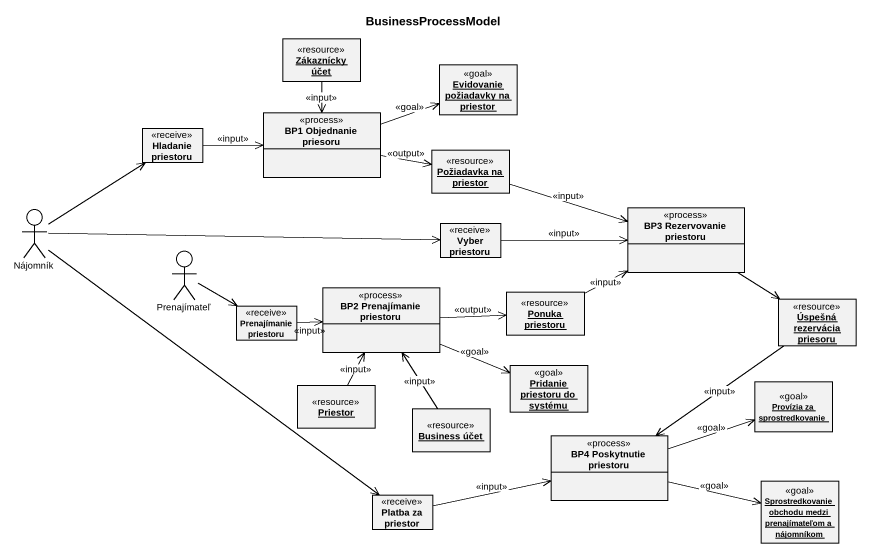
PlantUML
@startuml
title BusinessProcessModel
allowmixing
hide circle
hide empty members
object "Zákaznícky účet" as Zákaznícky_účet <<resource>>
object "Evidovanie požiadavky na priestor" as Evidovanie_požiadavky_na <<goal>>
class "BP1 Objednanie priesoru" as BP1_Objednanie_priesoru <<process>>
class "Hladanie priestoru" as Hladanie_priestoru <<receive>>
object "Požiadavka na priestor" as Požiadavka_na_priestor <<resource>>
actor Nájomník
class "Vyber priestoru" as Vyber_priestoru <<receive>>
class "BP3 Rezervovanie priestoru" as BP3_Rezervovanie_priestoru <<process>>
actor Prenajímateľ
class "Prenajímanie priestoru" as Prenajímanie_priestoru <<receive>>
class "BP2 Prenajímanie priestoru" as BP2_Prenajímanie_priestoru <<process>>
object "Ponuka priestoru" as Ponuka_priestoru <<resource>>
object "Úspešná rezervácia priesoru" as Úspešná_rezervácia_priesoru <<resource>>
object Priestor <<resource>>
object "Pridanie priestoru do systému" as Pridanie_priestoru_do <<goal>>
object "Provízia za sprostredkovanie" as Provízia_za_sprostredkovanie <<goal>>
object "Business účet" as Business_účet <<resource>>
class "BP4 Poskytnutie priestoru" as BP4_Poskytnutie_priestoru <<process>>
class "Platba za priestor" as Platba_za_priestor <<receive>>
object "Sprostredkovanie obchodu medzi prenajímateľom a nájomníkom" as Sprostredkovanie_obchodu <<goal>>
Zákaznícky_účet --> BP1_Objednanie_priesoru : <<input>>
BP1_Objednanie_priesoru -right-> Evidovanie_požiadavky_na : <<goal>>
BP1_Objednanie_priesoru -right-> Požiadavka_na_priestor : <<output>>
Hladanie_priestoru -right-> BP1_Objednanie_priesoru : <<input>>
Požiadavka_na_priestor -right-> BP3_Rezervovanie_priestoru : <<input>>
Nájomník -up-> Hladanie_priestoru
Nájomník -right-> Vyber_priestoru
Nájomník --> Platba_za_priestor
Vyber_priestoru -right-> BP3_Rezervovanie_priestoru : <<input>>
BP3_Rezervovanie_priestoru --> Úspešná_rezervácia_priesoru
Prenajímateľ -right-> Prenajímanie_priestoru
Prenajímanie_priestoru -right-> BP2_Prenajímanie_priestoru : <<input>>
BP2_Prenajímanie_priestoru -right-> Ponuka_priestoru : <<output>>
BP2_Prenajímanie_priestoru -right-> Pridanie_priestoru_do : <<goal>>
Ponuka_priestoru -right-> BP3_Rezervovanie_priestoru : <<input>>
Úspešná_rezervácia_priesoru --> BP4_Poskytnutie_priestoru : <<input>>
Priestor -up-> BP2_Prenajímanie_priestoru : <<input>>
Business_účet -up-> BP2_Prenajímanie_priestoru : <<input>>
BP4_Poskytnutie_priestoru -right-> Provízia_za_sprostredkovanie : <<goal>>
BP4_Poskytnutie_priestoru -right-> Sprostredkovanie_obchodu : <<goal>>
Platba_za_priestor -right-> BP4_Poskytnutie_priestoru : <<input>>
@enduml
